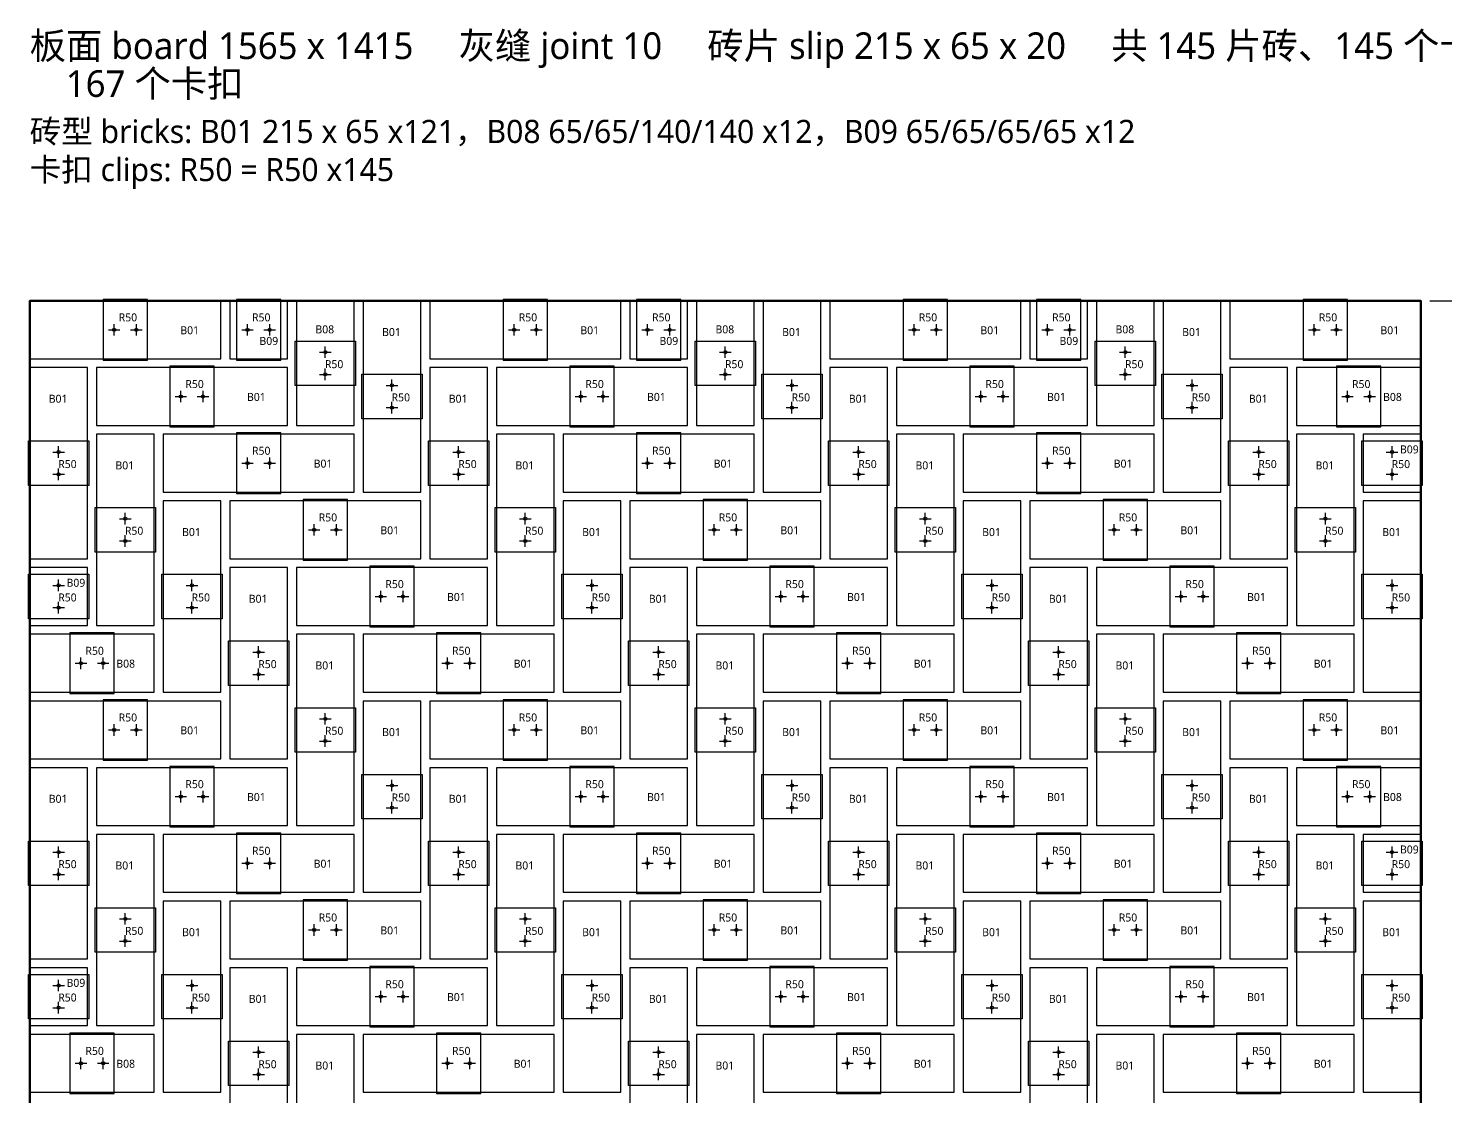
# Model space of a CAD drawing. Header units: millimetres. Extents: x -190 to 7814, y -8996 to 208.
# Drawn here: x 2571 to 4165, y -5664 to -4462 of the extents above; entities that cross this region are included whole.
import ezdxf
from ezdxf.enums import TextEntityAlignment as Align

# ---------------------------------------------------------------- set-up
doc = ezdxf.new("R2010")
doc.units = ezdxf.units.MM
for name, color, linetype in [('BOARD', 7, 'Continuous'), ('DIM', 8, 'Continuous'), ('P5_CLIP_R50', 3, 'Continuous'), ('P5_HOLE', 1, 'Continuous'), ('P5_SLIP', 7, 'Continuous'), ('P5_TXT_B', 7, 'Continuous'), ('TITLE', 7, 'Continuous')]:
    doc.layers.add(name, color=color, linetype=linetype)
doc.styles.add('CN', font='msyh.ttc')
doc.dimstyles.new('MM', dxfattribs={"dimtxt": 34, "dimasz": 20, "dimexe": 12, "dimexo": 10, "dimgap": 8, "dimtad": 1, "dimdec": 1, "dimdsep": 46, "dimtxsty": 'CN', "dimcen": 2.5, "dimazin": 3, "dimtfac": 1, "dimtmove": 0, "dimatfit": 3})

msp = doc.modelspace()

# ---------------------------------------------------------------- linework, layer by layer
at = {"layer": 'BOARD', "lineweight": 50}
msp.add_lwpolyline([(2572.5, -6183.5), (4137.5, -6183.5), (4137.5, -4768.5), (2572.5, -4768.5)], close=True, dxfattribs=at)
at = {"layer": 'P5_CLIP_R50'}
for points in [[(2655, -4835), (2705, -4835), (2705, -4767), (2655, -4767)], [(2805, -4835), (2855, -4835), (2855, -4767), (2805, -4767)], [(3105, -4835), (3155, -4835), (3155, -4767), (3105, -4767)], [(3255, -4835), (3305, -4835), (3305, -4767), (3255, -4767)], [(3555, -4835), (3605, -4835), (3605, -4767), (3555, -4767)], [(3705, -4835), (3755, -4835), (3755, -4767), (3705, -4767)], [(4005, -4835), (4055, -4835), (4055, -4767), (4005, -4767)], [(2871, -4863.62), (2871, -4813.62), (2939, -4813.62), (2939, -4863.62)], [(3321, -4863.62), (3321, -4813.62), (3389, -4813.62), (3389, -4863.62)], [(3771, -4863.62), (3771, -4813.62), (3839, -4813.62), (3839, -4863.62)], [(2730, -4910), (2780, -4910), (2780, -4842), (2730, -4842)], [(3180, -4910), (3230, -4910), (3230, -4842), (3180, -4842)], [(3630, -4910), (3680, -4910), (3680, -4842), (3630, -4842)], [(4042.38, -4910), (4092.38, -4910), (4092.38, -4842), (4042.38, -4842)], [(2946, -4901), (2946, -4851), (3014, -4851), (3014, -4901)], [(3396, -4901), (3396, -4851), (3464, -4851), (3464, -4901)], [(3846, -4901), (3846, -4851), (3914, -4851), (3914, -4901)], [(2571, -4976), (2571, -4926), (2639, -4926), (2639, -4976)], [(2805, -4985), (2855, -4985), (2855, -4917), (2805, -4917)], [(3021, -4976), (3021, -4926), (3089, -4926), (3089, -4976)], [(3255, -4985), (3305, -4985), (3305, -4917), (3255, -4917)], [(3471, -4976), (3471, -4926), (3539, -4926), (3539, -4976)], [(3705, -4985), (3755, -4985), (3755, -4917), (3705, -4917)], [(3921, -4976), (3921, -4926), (3989, -4926), (3989, -4976)], [(4071, -4976), (4071, -4926), (4139, -4926), (4139, -4976)], [(2646, -5051), (2646, -5001), (2714, -5001), (2714, -5051)], [(2880, -5060), (2930, -5060), (2930, -4992), (2880, -4992)], [(3096, -5051), (3096, -5001), (3164, -5001), (3164, -5051)], [(3330, -5060), (3380, -5060), (3380, -4992), (3330, -4992)], [(3546, -5051), (3546, -5001), (3614, -5001), (3614, -5051)], [(3780, -5060), (3830, -5060), (3830, -4992), (3780, -4992)], [(3996, -5051), (3996, -5001), (4064, -5001), (4064, -5051)], [(2955, -5135), (3005, -5135), (3005, -5067), (2955, -5067)], [(3405, -5135), (3455, -5135), (3455, -5067), (3405, -5067)], [(3855, -5135), (3905, -5135), (3905, -5067), (3855, -5067)], [(2571, -5126), (2571, -5076), (2639, -5076), (2639, -5126)], [(2721, -5126), (2721, -5076), (2789, -5076), (2789, -5126)], [(3171, -5126), (3171, -5076), (3239, -5076), (3239, -5126)], [(3621, -5126), (3621, -5076), (3689, -5076), (3689, -5126)], [(4071, -5126), (4071, -5076), (4139, -5076), (4139, -5126)], [(2617.62, -5210), (2667.62, -5210), (2667.62, -5142), (2617.62, -5142)], [(3030, -5210), (3080, -5210), (3080, -5142), (3030, -5142)], [(3480, -5210), (3530, -5210), (3530, -5142), (3480, -5142)], [(3930, -5210), (3980, -5210), (3980, -5142), (3930, -5142)], [(2796, -5201), (2796, -5151), (2864, -5151), (2864, -5201)], [(3246, -5201), (3246, -5151), (3314, -5151), (3314, -5201)], [(3696, -5201), (3696, -5151), (3764, -5151), (3764, -5201)], [(2655, -5285), (2705, -5285), (2705, -5217), (2655, -5217)], [(2871, -5276), (2871, -5226), (2939, -5226), (2939, -5276)], [(3105, -5285), (3155, -5285), (3155, -5217), (3105, -5217)], [(3321, -5276), (3321, -5226), (3389, -5226), (3389, -5276)], [(3555, -5285), (3605, -5285), (3605, -5217), (3555, -5217)], [(3771, -5276), (3771, -5226), (3839, -5226), (3839, -5276)], [(4005, -5285), (4055, -5285), (4055, -5217), (4005, -5217)], [(2730, -5360), (2780, -5360), (2780, -5292), (2730, -5292)], [(3180, -5360), (3230, -5360), (3230, -5292), (3180, -5292)], [(3630, -5360), (3680, -5360), (3680, -5292), (3630, -5292)], [(4042.38, -5360), (4092.38, -5360), (4092.38, -5292), (4042.38, -5292)], [(2946, -5351), (2946, -5301), (3014, -5301), (3014, -5351)], [(3396, -5351), (3396, -5301), (3464, -5301), (3464, -5351)], [(3846, -5351), (3846, -5301), (3914, -5301), (3914, -5351)], [(2805, -5435), (2855, -5435), (2855, -5367), (2805, -5367)], [(3255, -5435), (3305, -5435), (3305, -5367), (3255, -5367)], [(3705, -5435), (3755, -5435), (3755, -5367), (3705, -5367)], [(2571, -5426), (2571, -5376), (2639, -5376), (2639, -5426)], [(3021, -5426), (3021, -5376), (3089, -5376), (3089, -5426)], [(3471, -5426), (3471, -5376), (3539, -5376), (3539, -5426)], [(3921, -5426), (3921, -5376), (3989, -5376), (3989, -5426)], [(4071, -5426), (4071, -5376), (4139, -5376), (4139, -5426)], [(2646, -5501), (2646, -5451), (2714, -5451), (2714, -5501)], [(2880, -5510), (2930, -5510), (2930, -5442), (2880, -5442)], [(3096, -5501), (3096, -5451), (3164, -5451), (3164, -5501)], [(3330, -5510), (3380, -5510), (3380, -5442), (3330, -5442)], [(3546, -5501), (3546, -5451), (3614, -5451), (3614, -5501)], [(3780, -5510), (3830, -5510), (3830, -5442), (3780, -5442)], [(3996, -5501), (3996, -5451), (4064, -5451), (4064, -5501)], [(2571, -5576), (2571, -5526), (2639, -5526), (2639, -5576)], [(2721, -5576), (2721, -5526), (2789, -5526), (2789, -5576)], [(2955, -5585), (3005, -5585), (3005, -5517), (2955, -5517)], [(3171, -5576), (3171, -5526), (3239, -5526), (3239, -5576)], [(3405, -5585), (3455, -5585), (3455, -5517), (3405, -5517)], [(3621, -5576), (3621, -5526), (3689, -5526), (3689, -5576)], [(3855, -5585), (3905, -5585), (3905, -5517), (3855, -5517)], [(4071, -5576), (4071, -5526), (4139, -5526), (4139, -5576)], [(2617.62, -5660), (2667.62, -5660), (2667.62, -5592), (2617.62, -5592)], [(3030, -5660), (3080, -5660), (3080, -5592), (3030, -5592)], [(3480, -5660), (3530, -5660), (3530, -5592), (3480, -5592)], [(3930, -5660), (3980, -5660), (3980, -5592), (3930, -5592)], [(2796, -5651), (2796, -5601), (2864, -5601), (2864, -5651)], [(3246, -5651), (3246, -5601), (3314, -5601), (3314, -5651)], [(3696, -5651), (3696, -5601), (3764, -5601), (3764, -5651)]]:
    msp.add_lwpolyline(points, close=True, dxfattribs=at)
at = {"layer": 'P5_HOLE'}
for p, q in [((2667.5, -4807.5), (2667.5, -4794.5)), ((2692.5, -4807.5), (2692.5, -4794.5)), ((2817.5, -4807.5), (2817.5, -4794.5)), ((2842.5, -4807.5), (2842.5, -4794.5)), ((3117.5, -4807.5), (3117.5, -4794.5)), ((3142.5, -4807.5), (3142.5, -4794.5)), ((3267.5, -4807.5), (3267.5, -4794.5)), ((3292.5, -4807.5), (3292.5, -4794.5)), ((3567.5, -4807.5), (3567.5, -4794.5)), ((3592.5, -4807.5), (3592.5, -4794.5)), ((3717.5, -4807.5), (3717.5, -4794.5)), ((3742.5, -4807.5), (3742.5, -4794.5)), ((4017.5, -4807.5), (4017.5, -4794.5)), ((4042.5, -4807.5), (4042.5, -4794.5)), ((2661, -4801), (2674, -4801)), ((2686, -4801), (2699, -4801)), ((2811, -4801), (2824, -4801)), ((2836, -4801), (2849, -4801)), ((3111, -4801), (3124, -4801)), ((3136, -4801), (3149, -4801)), ((3261, -4801), (3274, -4801)), ((3286, -4801), (3299, -4801)), ((3561, -4801), (3574, -4801)), ((3586, -4801), (3599, -4801)), ((3711, -4801), (3724, -4801)), ((3736, -4801), (3749, -4801)), ((4011, -4801), (4024, -4801)), ((4036, -4801), (4049, -4801)), ((2898.5, -4826.12), (2911.5, -4826.12)), ((2905, -4832.62), (2905, -4819.62)), ((3348.5, -4826.12), (3361.5, -4826.12)), ((3355, -4832.62), (3355, -4819.62)), ((3798.5, -4826.12), (3811.5, -4826.12)), ((3805, -4832.62), (3805, -4819.62)), ((2905, -4857.62), (2905, -4844.62)), ((3355, -4857.62), (3355, -4844.62)), ((3805, -4857.62), (3805, -4844.62)), ((2898.5, -4851.12), (2911.5, -4851.12)), ((2980, -4870), (2980, -4857)), ((3348.5, -4851.12), (3361.5, -4851.12)), ((3430, -4870), (3430, -4857)), ((3798.5, -4851.12), (3811.5, -4851.12)), ((3880, -4870), (3880, -4857)), ((2736, -4876), (2749, -4876)), ((2742.5, -4882.5), (2742.5, -4869.5)), ((2761, -4876), (2774, -4876)), ((2767.5, -4882.5), (2767.5, -4869.5)), ((2973.5, -4863.5), (2986.5, -4863.5)), ((3186, -4876), (3199, -4876)), ((3192.5, -4882.5), (3192.5, -4869.5)), ((3211, -4876), (3224, -4876)), ((3217.5, -4882.5), (3217.5, -4869.5)), ((3423.5, -4863.5), (3436.5, -4863.5)), ((3636, -4876), (3649, -4876)), ((3642.5, -4882.5), (3642.5, -4869.5)), ((3661, -4876), (3674, -4876)), ((3667.5, -4882.5), (3667.5, -4869.5)), ((3873.5, -4863.5), (3886.5, -4863.5)), ((4048.38, -4876), (4061.38, -4876)), ((4054.88, -4882.5), (4054.88, -4869.5)), ((4073.38, -4876), (4086.38, -4876)), ((4079.88, -4882.5), (4079.88, -4869.5)), ((2973.5, -4888.5), (2986.5, -4888.5)), ((2980, -4895), (2980, -4882)), ((3423.5, -4888.5), (3436.5, -4888.5)), ((3430, -4895), (3430, -4882)), ((3873.5, -4888.5), (3886.5, -4888.5)), ((3880, -4895), (3880, -4882)), ((2598.5, -4938.5), (2611.5, -4938.5)), ((2605, -4945), (2605, -4932)), ((3048.5, -4938.5), (3061.5, -4938.5)), ((3055, -4945), (3055, -4932)), ((3498.5, -4938.5), (3511.5, -4938.5)), ((3505, -4945), (3505, -4932)), ((3948.5, -4938.5), (3961.5, -4938.5)), ((3955, -4945), (3955, -4932)), ((4098.5, -4938.5), (4111.5, -4938.5)), ((4105, -4945), (4105, -4932)), ((2605, -4970), (2605, -4957)), ((2811, -4951), (2824, -4951)), ((2817.5, -4957.5), (2817.5, -4944.5)), ((2836, -4951), (2849, -4951)), ((2842.5, -4957.5), (2842.5, -4944.5)), ((3055, -4970), (3055, -4957)), ((3261, -4951), (3274, -4951)), ((3267.5, -4957.5), (3267.5, -4944.5)), ((3286, -4951), (3299, -4951)), ((3292.5, -4957.5), (3292.5, -4944.5)), ((3505, -4970), (3505, -4957)), ((3711, -4951), (3724, -4951)), ((3717.5, -4957.5), (3717.5, -4944.5)), ((3736, -4951), (3749, -4951)), ((3742.5, -4957.5), (3742.5, -4944.5)), ((3955, -4970), (3955, -4957)), ((4105, -4970), (4105, -4957)), ((2598.5, -4963.5), (2611.5, -4963.5)), ((3048.5, -4963.5), (3061.5, -4963.5)), ((3498.5, -4963.5), (3511.5, -4963.5)), ((3948.5, -4963.5), (3961.5, -4963.5)), ((4098.5, -4963.5), (4111.5, -4963.5)), ((2673.5, -5013.5), (2686.5, -5013.5)), ((2680, -5020), (2680, -5007)), ((2892.5, -5032.5), (2892.5, -5019.5)), ((2917.5, -5032.5), (2917.5, -5019.5)), ((3123.5, -5013.5), (3136.5, -5013.5)), ((3130, -5020), (3130, -5007)), ((3342.5, -5032.5), (3342.5, -5019.5)), ((3367.5, -5032.5), (3367.5, -5019.5)), ((3573.5, -5013.5), (3586.5, -5013.5)), ((3580, -5020), (3580, -5007)), ((3792.5, -5032.5), (3792.5, -5019.5)), ((3817.5, -5032.5), (3817.5, -5019.5)), ((4023.5, -5013.5), (4036.5, -5013.5)), ((4030, -5020), (4030, -5007)), ((2680, -5045), (2680, -5032)), ((2886, -5026), (2899, -5026)), ((2911, -5026), (2924, -5026)), ((3130, -5045), (3130, -5032)), ((3336, -5026), (3349, -5026)), ((3361, -5026), (3374, -5026)), ((3580, -5045), (3580, -5032)), ((3786, -5026), (3799, -5026)), ((3811, -5026), (3824, -5026)), ((4030, -5045), (4030, -5032)), ((2673.5, -5038.5), (2686.5, -5038.5)), ((3123.5, -5038.5), (3136.5, -5038.5)), ((3573.5, -5038.5), (3586.5, -5038.5)), ((4023.5, -5038.5), (4036.5, -5038.5)), ((2605, -5095), (2605, -5082)), ((2755, -5095), (2755, -5082)), ((3205, -5095), (3205, -5082)), ((3655, -5095), (3655, -5082)), ((4105, -5095), (4105, -5082)), ((2598.5, -5088.5), (2611.5, -5088.5)), ((2748.5, -5088.5), (2761.5, -5088.5)), ((2961, -5101), (2974, -5101)), ((2967.5, -5107.5), (2967.5, -5094.5)), ((2986, -5101), (2999, -5101)), ((2992.5, -5107.5), (2992.5, -5094.5)), ((3198.5, -5088.5), (3211.5, -5088.5)), ((3411, -5101), (3424, -5101)), ((3417.5, -5107.5), (3417.5, -5094.5)), ((3436, -5101), (3449, -5101)), ((3442.5, -5107.5), (3442.5, -5094.5)), ((3648.5, -5088.5), (3661.5, -5088.5)), ((3861, -5101), (3874, -5101)), ((3867.5, -5107.5), (3867.5, -5094.5)), ((3886, -5101), (3899, -5101)), ((3892.5, -5107.5), (3892.5, -5094.5)), ((4098.5, -5088.5), (4111.5, -5088.5)), ((2598.5, -5113.5), (2611.5, -5113.5)), ((2605, -5120), (2605, -5107)), ((2748.5, -5113.5), (2761.5, -5113.5)), ((2755, -5120), (2755, -5107)), ((3198.5, -5113.5), (3211.5, -5113.5)), ((3205, -5120), (3205, -5107)), ((3648.5, -5113.5), (3661.5, -5113.5)), ((3655, -5120), (3655, -5107)), ((4098.5, -5113.5), (4111.5, -5113.5)), ((4105, -5120), (4105, -5107)), ((2823.5, -5163.5), (2836.5, -5163.5)), ((2830, -5170), (2830, -5157)), ((3273.5, -5163.5), (3286.5, -5163.5)), ((3280, -5170), (3280, -5157)), ((3723.5, -5163.5), (3736.5, -5163.5)), ((3730, -5170), (3730, -5157)), ((2623.62, -5176), (2636.62, -5176)), ((2630.12, -5182.5), (2630.12, -5169.5)), ((2648.62, -5176), (2661.62, -5176)), ((2655.12, -5182.5), (2655.12, -5169.5)), ((3036, -5176), (3049, -5176)), ((3042.5, -5182.5), (3042.5, -5169.5)), ((3061, -5176), (3074, -5176)), ((3067.5, -5182.5), (3067.5, -5169.5)), ((3486, -5176), (3499, -5176)), ((3492.5, -5182.5), (3492.5, -5169.5)), ((3511, -5176), (3524, -5176)), ((3517.5, -5182.5), (3517.5, -5169.5)), ((3936, -5176), (3949, -5176)), ((3942.5, -5182.5), (3942.5, -5169.5)), ((3961, -5176), (3974, -5176)), ((3967.5, -5182.5), (3967.5, -5169.5)), ((2823.5, -5188.5), (2836.5, -5188.5)), ((2830, -5195), (2830, -5182)), ((3273.5, -5188.5), (3286.5, -5188.5)), ((3280, -5195), (3280, -5182)), ((3723.5, -5188.5), (3736.5, -5188.5)), ((3730, -5195), (3730, -5182)), ((2667.5, -5257.5), (2667.5, -5244.5)), ((2692.5, -5257.5), (2692.5, -5244.5)), ((2898.5, -5238.5), (2911.5, -5238.5)), ((2905, -5245), (2905, -5232)), ((3117.5, -5257.5), (3117.5, -5244.5)), ((3142.5, -5257.5), (3142.5, -5244.5)), ((3348.5, -5238.5), (3361.5, -5238.5)), ((3355, -5245), (3355, -5232)), ((3567.5, -5257.5), (3567.5, -5244.5)), ((3592.5, -5257.5), (3592.5, -5244.5)), ((3798.5, -5238.5), (3811.5, -5238.5)), ((3805, -5245), (3805, -5232)), ((4017.5, -5257.5), (4017.5, -5244.5)), ((4042.5, -5257.5), (4042.5, -5244.5)), ((2661, -5251), (2674, -5251)), ((2686, -5251), (2699, -5251)), ((2905, -5270), (2905, -5257)), ((3111, -5251), (3124, -5251)), ((3136, -5251), (3149, -5251)), ((3355, -5270), (3355, -5257)), ((3561, -5251), (3574, -5251)), ((3586, -5251), (3599, -5251)), ((3805, -5270), (3805, -5257)), ((4011, -5251), (4024, -5251)), ((4036, -5251), (4049, -5251)), ((2898.5, -5263.5), (2911.5, -5263.5)), ((3348.5, -5263.5), (3361.5, -5263.5)), ((3798.5, -5263.5), (3811.5, -5263.5)), ((2980, -5320), (2980, -5307)), ((3430, -5320), (3430, -5307)), ((3880, -5320), (3880, -5307)), ((2742.5, -5332.5), (2742.5, -5319.5)), ((2767.5, -5332.5), (2767.5, -5319.5)), ((2973.5, -5313.5), (2986.5, -5313.5)), ((3192.5, -5332.5), (3192.5, -5319.5)), ((3217.5, -5332.5), (3217.5, -5319.5)), ((3423.5, -5313.5), (3436.5, -5313.5)), ((3642.5, -5332.5), (3642.5, -5319.5)), ((3667.5, -5332.5), (3667.5, -5319.5)), ((3873.5, -5313.5), (3886.5, -5313.5)), ((4054.88, -5332.5), (4054.88, -5319.5)), ((4079.88, -5332.5), (4079.88, -5319.5)), ((2736, -5326), (2749, -5326)), ((2761, -5326), (2774, -5326)), ((2973.5, -5338.5), (2986.5, -5338.5)), ((2980, -5345), (2980, -5332)), ((3186, -5326), (3199, -5326)), ((3211, -5326), (3224, -5326)), ((3423.5, -5338.5), (3436.5, -5338.5)), ((3430, -5345), (3430, -5332)), ((3636, -5326), (3649, -5326)), ((3661, -5326), (3674, -5326)), ((3873.5, -5338.5), (3886.5, -5338.5)), ((3880, -5345), (3880, -5332)), ((4048.38, -5326), (4061.38, -5326)), ((4073.38, -5326), (4086.38, -5326)), ((2598.5, -5388.5), (2611.5, -5388.5)), ((2605, -5395), (2605, -5382)), ((3048.5, -5388.5), (3061.5, -5388.5)), ((3055, -5395), (3055, -5382)), ((3498.5, -5388.5), (3511.5, -5388.5)), ((3505, -5395), (3505, -5382)), ((3948.5, -5388.5), (3961.5, -5388.5)), ((3955, -5395), (3955, -5382)), ((4098.5, -5388.5), (4111.5, -5388.5)), ((4105, -5395), (4105, -5382)), ((2811, -5401), (2824, -5401)), ((2817.5, -5407.5), (2817.5, -5394.5)), ((2836, -5401), (2849, -5401)), ((2842.5, -5407.5), (2842.5, -5394.5)), ((3261, -5401), (3274, -5401)), ((3267.5, -5407.5), (3267.5, -5394.5)), ((3286, -5401), (3299, -5401)), ((3292.5, -5407.5), (3292.5, -5394.5)), ((3711, -5401), (3724, -5401)), ((3717.5, -5407.5), (3717.5, -5394.5)), ((3736, -5401), (3749, -5401)), ((3742.5, -5407.5), (3742.5, -5394.5)), ((2598.5, -5413.5), (2611.5, -5413.5)), ((2605, -5420), (2605, -5407)), ((3048.5, -5413.5), (3061.5, -5413.5)), ((3055, -5420), (3055, -5407)), ((3498.5, -5413.5), (3511.5, -5413.5)), ((3505, -5420), (3505, -5407)), ((3948.5, -5413.5), (3961.5, -5413.5)), ((3955, -5420), (3955, -5407)), ((4098.5, -5413.5), (4111.5, -5413.5)), ((4105, -5420), (4105, -5407)), ((2673.5, -5463.5), (2686.5, -5463.5)), ((2680, -5470), (2680, -5457)), ((3123.5, -5463.5), (3136.5, -5463.5)), ((3130, -5470), (3130, -5457)), ((3573.5, -5463.5), (3586.5, -5463.5)), ((3580, -5470), (3580, -5457)), ((4023.5, -5463.5), (4036.5, -5463.5)), ((4030, -5470), (4030, -5457)), ((2680, -5495), (2680, -5482)), ((2886, -5476), (2899, -5476)), ((2892.5, -5482.5), (2892.5, -5469.5)), ((2911, -5476), (2924, -5476)), ((2917.5, -5482.5), (2917.5, -5469.5)), ((3130, -5495), (3130, -5482)), ((3336, -5476), (3349, -5476)), ((3342.5, -5482.5), (3342.5, -5469.5)), ((3361, -5476), (3374, -5476)), ((3367.5, -5482.5), (3367.5, -5469.5)), ((3580, -5495), (3580, -5482)), ((3786, -5476), (3799, -5476)), ((3792.5, -5482.5), (3792.5, -5469.5)), ((3811, -5476), (3824, -5476)), ((3817.5, -5482.5), (3817.5, -5469.5)), ((4030, -5495), (4030, -5482)), ((2673.5, -5488.5), (2686.5, -5488.5)), ((3123.5, -5488.5), (3136.5, -5488.5)), ((3573.5, -5488.5), (3586.5, -5488.5)), ((4023.5, -5488.5), (4036.5, -5488.5)), ((2605, -5545), (2605, -5532)), ((2755, -5545), (2755, -5532)), ((3205, -5545), (3205, -5532)), ((3655, -5545), (3655, -5532)), ((4105, -5545), (4105, -5532)), ((2598.5, -5538.5), (2611.5, -5538.5)), ((2748.5, -5538.5), (2761.5, -5538.5)), ((2967.5, -5557.5), (2967.5, -5544.5)), ((2992.5, -5557.5), (2992.5, -5544.5)), ((3198.5, -5538.5), (3211.5, -5538.5)), ((3417.5, -5557.5), (3417.5, -5544.5)), ((3442.5, -5557.5), (3442.5, -5544.5)), ((3648.5, -5538.5), (3661.5, -5538.5)), ((3867.5, -5557.5), (3867.5, -5544.5)), ((3892.5, -5557.5), (3892.5, -5544.5)), ((4098.5, -5538.5), (4111.5, -5538.5)), ((2598.5, -5563.5), (2611.5, -5563.5)), ((2605, -5570), (2605, -5557)), ((2748.5, -5563.5), (2761.5, -5563.5)), ((2755, -5570), (2755, -5557)), ((2961, -5551), (2974, -5551)), ((2986, -5551), (2999, -5551)), ((3198.5, -5563.5), (3211.5, -5563.5)), ((3205, -5570), (3205, -5557)), ((3411, -5551), (3424, -5551)), ((3436, -5551), (3449, -5551)), ((3648.5, -5563.5), (3661.5, -5563.5)), ((3655, -5570), (3655, -5557)), ((3861, -5551), (3874, -5551)), ((3886, -5551), (3899, -5551)), ((4098.5, -5563.5), (4111.5, -5563.5)), ((4105, -5570), (4105, -5557)), ((2830, -5620), (2830, -5607)), ((3280, -5620), (3280, -5607)), ((3730, -5620), (3730, -5607)), ((2623.62, -5626), (2636.62, -5626)), ((2630.12, -5632.5), (2630.12, -5619.5)), ((2648.62, -5626), (2661.62, -5626)), ((2655.12, -5632.5), (2655.12, -5619.5)), ((2823.5, -5613.5), (2836.5, -5613.5)), ((3036, -5626), (3049, -5626)), ((3042.5, -5632.5), (3042.5, -5619.5)), ((3061, -5626), (3074, -5626)), ((3067.5, -5632.5), (3067.5, -5619.5)), ((3273.5, -5613.5), (3286.5, -5613.5)), ((3486, -5626), (3499, -5626)), ((3492.5, -5632.5), (3492.5, -5619.5)), ((3511, -5626), (3524, -5626)), ((3517.5, -5632.5), (3517.5, -5619.5)), ((3723.5, -5613.5), (3736.5, -5613.5)), ((3936, -5626), (3949, -5626)), ((3942.5, -5632.5), (3942.5, -5619.5)), ((3961, -5626), (3974, -5626)), ((3967.5, -5632.5), (3967.5, -5619.5)), ((2823.5, -5638.5), (2836.5, -5638.5)), ((2830, -5645), (2830, -5632)), ((3273.5, -5638.5), (3286.5, -5638.5)), ((3280, -5645), (3280, -5632)), ((3723.5, -5638.5), (3736.5, -5638.5)), ((3730, -5645), (3730, -5632))]:
    msp.add_line(p, q, dxfattribs=at)
for centre in [(2667.5, -4801), (2692.5, -4801), (2817.5, -4801), (2842.5, -4801), (3117.5, -4801), (3142.5, -4801), (3267.5, -4801), (3292.5, -4801), (3567.5, -4801), (3592.5, -4801), (3717.5, -4801), (3742.5, -4801), (4017.5, -4801), (4042.5, -4801), (2905, -4826.12), (3355, -4826.12), (3805, -4826.12), (2905, -4851.12), (2980, -4863.5), (3355, -4851.12), (3430, -4863.5), (3805, -4851.12), (3880, -4863.5), (2742.5, -4876), (2767.5, -4876), (3192.5, -4876), (3217.5, -4876), (3642.5, -4876), (3667.5, -4876), (4054.88, -4876), (4079.88, -4876), (2980, -4888.5), (3430, -4888.5), (3880, -4888.5), (2605, -4938.5), (3055, -4938.5), (3505, -4938.5), (3955, -4938.5), (4105, -4938.5), (2817.5, -4951), (2842.5, -4951), (3267.5, -4951), (3292.5, -4951), (3717.5, -4951), (3742.5, -4951), (2605, -4963.5), (3055, -4963.5), (3505, -4963.5), (3955, -4963.5), (4105, -4963.5), (2680, -5013.5), (3130, -5013.5), (3580, -5013.5), (4030, -5013.5), (2680, -5038.5), (2892.5, -5026), (2917.5, -5026), (3130, -5038.5), (3342.5, -5026), (3367.5, -5026), (3580, -5038.5), (3792.5, -5026), (3817.5, -5026), (4030, -5038.5), (2605, -5088.5), (2755, -5088.5), (2967.5, -5101), (2992.5, -5101), (3205, -5088.5), (3417.5, -5101), (3442.5, -5101), (3655, -5088.5), (3867.5, -5101), (3892.5, -5101), (4105, -5088.5), (2605, -5113.5), (2755, -5113.5), (3205, -5113.5), (3655, -5113.5), (4105, -5113.5), (2830, -5163.5), (3280, -5163.5), (3730, -5163.5), (2630.12, -5176), (2655.12, -5176), (3042.5, -5176), (3067.5, -5176), (3492.5, -5176), (3517.5, -5176), (3942.5, -5176), (3967.5, -5176), (2830, -5188.5), (3280, -5188.5), (3730, -5188.5), (2905, -5238.5), (3355, -5238.5), (3805, -5238.5), (2667.5, -5251), (2692.5, -5251), (3117.5, -5251), (3142.5, -5251), (3567.5, -5251), (3592.5, -5251), (4017.5, -5251), (4042.5, -5251), (2905, -5263.5), (3355, -5263.5), (3805, -5263.5), (2742.5, -5326), (2767.5, -5326), (2980, -5313.5), (3192.5, -5326), (3217.5, -5326), (3430, -5313.5), (3642.5, -5326), (3667.5, -5326), (3880, -5313.5), (4054.88, -5326), (4079.88, -5326), (2980, -5338.5), (3430, -5338.5), (3880, -5338.5), (2605, -5388.5), (3055, -5388.5), (3505, -5388.5), (3955, -5388.5), (4105, -5388.5), (2817.5, -5401), (2842.5, -5401), (3267.5, -5401), (3292.5, -5401), (3717.5, -5401), (3742.5, -5401), (2605, -5413.5), (3055, -5413.5), (3505, -5413.5), (3955, -5413.5), (4105, -5413.5), (2680, -5463.5), (3130, -5463.5), (3580, -5463.5), (4030, -5463.5), (2892.5, -5476), (2917.5, -5476), (3342.5, -5476), (3367.5, -5476), (3792.5, -5476), (3817.5, -5476), (2680, -5488.5), (3130, -5488.5), (3580, -5488.5), (4030, -5488.5), (2605, -5538.5), (2755, -5538.5), (3205, -5538.5), (3655, -5538.5), (4105, -5538.5), (2605, -5563.5), (2755, -5563.5), (2967.5, -5551), (2992.5, -5551), (3205, -5563.5), (3417.5, -5551), (3442.5, -5551), (3655, -5563.5), (3867.5, -5551), (3892.5, -5551), (4105, -5563.5), (2830, -5613.5), (3280, -5613.5), (3730, -5613.5), (2630.12, -5626), (2655.12, -5626), (3042.5, -5626), (3067.5, -5626), (3492.5, -5626), (3517.5, -5626), (3942.5, -5626), (3967.5, -5626), (2830, -5638.5), (3280, -5638.5), (3730, -5638.5)]:
    msp.add_circle(centre, 1.75, dxfattribs=at)
at = {"layer": 'P5_SLIP'}
for points in [[(2572.5, -4833.5), (2787.5, -4833.5), (2787.5, -4768.5), (2572.5, -4768.5)], [(2797.5, -4768.5), (2797.5, -4833.5), (2862.5, -4833.5), (2862.5, -4768.5)], [(2872.5, -4768.5), (2872.5, -4908.5), (2937.5, -4908.5), (2937.5, -4768.5)], [(2947.5, -4983.5), (3012.5, -4983.5), (3012.5, -4768.5), (2947.5, -4768.5)], [(3022.5, -4833.5), (3237.5, -4833.5), (3237.5, -4768.5), (3022.5, -4768.5)], [(3247.5, -4768.5), (3247.5, -4833.5), (3312.5, -4833.5), (3312.5, -4768.5)], [(3322.5, -4768.5), (3322.5, -4908.5), (3387.5, -4908.5), (3387.5, -4768.5)], [(3397.5, -4983.5), (3462.5, -4983.5), (3462.5, -4768.5), (3397.5, -4768.5)], [(3472.5, -4833.5), (3687.5, -4833.5), (3687.5, -4768.5), (3472.5, -4768.5)], [(3697.5, -4768.5), (3697.5, -4833.5), (3762.5, -4833.5), (3762.5, -4768.5)], [(3772.5, -4768.5), (3772.5, -4908.5), (3837.5, -4908.5), (3837.5, -4768.5)], [(3847.5, -4983.5), (3912.5, -4983.5), (3912.5, -4768.5), (3847.5, -4768.5)], [(3922.5, -4833.5), (4137.5, -4833.5), (4137.5, -4768.5), (3922.5, -4768.5)], [(2572.5, -5058.5), (2637.5, -5058.5), (2637.5, -4843.5), (2572.5, -4843.5)], [(2647.5, -4908.5), (2862.5, -4908.5), (2862.5, -4843.5), (2647.5, -4843.5)], [(3022.5, -5058.5), (3087.5, -5058.5), (3087.5, -4843.5), (3022.5, -4843.5)], [(3097.5, -4908.5), (3312.5, -4908.5), (3312.5, -4843.5), (3097.5, -4843.5)], [(3472.5, -5058.5), (3537.5, -5058.5), (3537.5, -4843.5), (3472.5, -4843.5)], [(3547.5, -4908.5), (3762.5, -4908.5), (3762.5, -4843.5), (3547.5, -4843.5)], [(3922.5, -5058.5), (3987.5, -5058.5), (3987.5, -4843.5), (3922.5, -4843.5)], [(3997.5, -4908.5), (4137.5, -4908.5), (4137.5, -4843.5), (3997.5, -4843.5)], [(2647.5, -5133.5), (2712.5, -5133.5), (2712.5, -4918.5), (2647.5, -4918.5)], [(2722.5, -4983.5), (2937.5, -4983.5), (2937.5, -4918.5), (2722.5, -4918.5)], [(3097.5, -5133.5), (3162.5, -5133.5), (3162.5, -4918.5), (3097.5, -4918.5)], [(3172.5, -4983.5), (3387.5, -4983.5), (3387.5, -4918.5), (3172.5, -4918.5)], [(3547.5, -5133.5), (3612.5, -5133.5), (3612.5, -4918.5), (3547.5, -4918.5)], [(3622.5, -4983.5), (3837.5, -4983.5), (3837.5, -4918.5), (3622.5, -4918.5)], [(3997.5, -5133.5), (4062.5, -5133.5), (4062.5, -4918.5), (3997.5, -4918.5)], [(4072.5, -4983.5), (4137.5, -4983.5), (4137.5, -4918.5), (4072.5, -4918.5)], [(2722.5, -5208.5), (2787.5, -5208.5), (2787.5, -4993.5), (2722.5, -4993.5)], [(2797.5, -5058.5), (3012.5, -5058.5), (3012.5, -4993.5), (2797.5, -4993.5)], [(3172.5, -5208.5), (3237.5, -5208.5), (3237.5, -4993.5), (3172.5, -4993.5)], [(3247.5, -5058.5), (3462.5, -5058.5), (3462.5, -4993.5), (3247.5, -4993.5)], [(3622.5, -5208.5), (3687.5, -5208.5), (3687.5, -4993.5), (3622.5, -4993.5)], [(3697.5, -5058.5), (3912.5, -5058.5), (3912.5, -4993.5), (3697.5, -4993.5)], [(4072.5, -5208.5), (4137.5, -5208.5), (4137.5, -4993.5), (4072.5, -4993.5)], [(2572.5, -5133.5), (2637.5, -5133.5), (2637.5, -5068.5), (2572.5, -5068.5)], [(2797.5, -5283.5), (2862.5, -5283.5), (2862.5, -5068.5), (2797.5, -5068.5)], [(2872.5, -5133.5), (3087.5, -5133.5), (3087.5, -5068.5), (2872.5, -5068.5)], [(3247.5, -5283.5), (3312.5, -5283.5), (3312.5, -5068.5), (3247.5, -5068.5)], [(3322.5, -5133.5), (3537.5, -5133.5), (3537.5, -5068.5), (3322.5, -5068.5)], [(3697.5, -5283.5), (3762.5, -5283.5), (3762.5, -5068.5), (3697.5, -5068.5)], [(3772.5, -5133.5), (3987.5, -5133.5), (3987.5, -5068.5), (3772.5, -5068.5)], [(2572.5, -5208.5), (2712.5, -5208.5), (2712.5, -5143.5), (2572.5, -5143.5)], [(2872.5, -5358.5), (2937.5, -5358.5), (2937.5, -5143.5), (2872.5, -5143.5)], [(2947.5, -5208.5), (3162.5, -5208.5), (3162.5, -5143.5), (2947.5, -5143.5)], [(3322.5, -5358.5), (3387.5, -5358.5), (3387.5, -5143.5), (3322.5, -5143.5)], [(3397.5, -5208.5), (3612.5, -5208.5), (3612.5, -5143.5), (3397.5, -5143.5)], [(3772.5, -5358.5), (3837.5, -5358.5), (3837.5, -5143.5), (3772.5, -5143.5)], [(3847.5, -5208.5), (4062.5, -5208.5), (4062.5, -5143.5), (3847.5, -5143.5)], [(2572.5, -5283.5), (2787.5, -5283.5), (2787.5, -5218.5), (2572.5, -5218.5)], [(2947.5, -5433.5), (3012.5, -5433.5), (3012.5, -5218.5), (2947.5, -5218.5)], [(3022.5, -5283.5), (3237.5, -5283.5), (3237.5, -5218.5), (3022.5, -5218.5)], [(3397.5, -5433.5), (3462.5, -5433.5), (3462.5, -5218.5), (3397.5, -5218.5)], [(3472.5, -5283.5), (3687.5, -5283.5), (3687.5, -5218.5), (3472.5, -5218.5)], [(3847.5, -5433.5), (3912.5, -5433.5), (3912.5, -5218.5), (3847.5, -5218.5)], [(3922.5, -5283.5), (4137.5, -5283.5), (4137.5, -5218.5), (3922.5, -5218.5)], [(2572.5, -5508.5), (2637.5, -5508.5), (2637.5, -5293.5), (2572.5, -5293.5)], [(2647.5, -5358.5), (2862.5, -5358.5), (2862.5, -5293.5), (2647.5, -5293.5)], [(3022.5, -5508.5), (3087.5, -5508.5), (3087.5, -5293.5), (3022.5, -5293.5)], [(3097.5, -5358.5), (3312.5, -5358.5), (3312.5, -5293.5), (3097.5, -5293.5)], [(3472.5, -5508.5), (3537.5, -5508.5), (3537.5, -5293.5), (3472.5, -5293.5)], [(3547.5, -5358.5), (3762.5, -5358.5), (3762.5, -5293.5), (3547.5, -5293.5)], [(3922.5, -5508.5), (3987.5, -5508.5), (3987.5, -5293.5), (3922.5, -5293.5)], [(3997.5, -5358.5), (4137.5, -5358.5), (4137.5, -5293.5), (3997.5, -5293.5)], [(2647.5, -5583.5), (2712.5, -5583.5), (2712.5, -5368.5), (2647.5, -5368.5)], [(2722.5, -5433.5), (2937.5, -5433.5), (2937.5, -5368.5), (2722.5, -5368.5)], [(3097.5, -5583.5), (3162.5, -5583.5), (3162.5, -5368.5), (3097.5, -5368.5)], [(3172.5, -5433.5), (3387.5, -5433.5), (3387.5, -5368.5), (3172.5, -5368.5)], [(3547.5, -5583.5), (3612.5, -5583.5), (3612.5, -5368.5), (3547.5, -5368.5)], [(3622.5, -5433.5), (3837.5, -5433.5), (3837.5, -5368.5), (3622.5, -5368.5)], [(3997.5, -5583.5), (4062.5, -5583.5), (4062.5, -5368.5), (3997.5, -5368.5)], [(4072.5, -5433.5), (4137.5, -5433.5), (4137.5, -5368.5), (4072.5, -5368.5)], [(2722.5, -5658.5), (2787.5, -5658.5), (2787.5, -5443.5), (2722.5, -5443.5)], [(2797.5, -5508.5), (3012.5, -5508.5), (3012.5, -5443.5), (2797.5, -5443.5)], [(3172.5, -5658.5), (3237.5, -5658.5), (3237.5, -5443.5), (3172.5, -5443.5)], [(3247.5, -5508.5), (3462.5, -5508.5), (3462.5, -5443.5), (3247.5, -5443.5)], [(3622.5, -5658.5), (3687.5, -5658.5), (3687.5, -5443.5), (3622.5, -5443.5)], [(3697.5, -5508.5), (3912.5, -5508.5), (3912.5, -5443.5), (3697.5, -5443.5)], [(4072.5, -5658.5), (4137.5, -5658.5), (4137.5, -5443.5), (4072.5, -5443.5)], [(2572.5, -5583.5), (2637.5, -5583.5), (2637.5, -5518.5), (2572.5, -5518.5)], [(2797.5, -5733.5), (2862.5, -5733.5), (2862.5, -5518.5), (2797.5, -5518.5)], [(2872.5, -5583.5), (3087.5, -5583.5), (3087.5, -5518.5), (2872.5, -5518.5)], [(3247.5, -5733.5), (3312.5, -5733.5), (3312.5, -5518.5), (3247.5, -5518.5)], [(3322.5, -5583.5), (3537.5, -5583.5), (3537.5, -5518.5), (3322.5, -5518.5)], [(3697.5, -5733.5), (3762.5, -5733.5), (3762.5, -5518.5), (3697.5, -5518.5)], [(3772.5, -5583.5), (3987.5, -5583.5), (3987.5, -5518.5), (3772.5, -5518.5)], [(2572.5, -5658.5), (2712.5, -5658.5), (2712.5, -5593.5), (2572.5, -5593.5)], [(2872.5, -5808.5), (2937.5, -5808.5), (2937.5, -5593.5), (2872.5, -5593.5)], [(2947.5, -5658.5), (3162.5, -5658.5), (3162.5, -5593.5), (2947.5, -5593.5)], [(3322.5, -5808.5), (3387.5, -5808.5), (3387.5, -5593.5), (3322.5, -5593.5)], [(3397.5, -5658.5), (3612.5, -5658.5), (3612.5, -5593.5), (3397.5, -5593.5)], [(3772.5, -5808.5), (3837.5, -5808.5), (3837.5, -5593.5), (3772.5, -5593.5)], [(3847.5, -5658.5), (4062.5, -5658.5), (4062.5, -5593.5), (3847.5, -5593.5)]]:
    msp.add_lwpolyline(points, close=True, dxfattribs=at)

# ---------------------------------------------------------------- texts
at = {"layer": 'P5_CLIP_R50', "style": 'CN'}
for p in [(2683, -4787), (2833, -4787), (3133, -4787), (3283, -4787), (3583, -4787), (3733, -4787), (4033, -4787), (2915, -4839.62), (3365, -4839.62), (3815, -4839.62), (2758, -4862), (3208, -4862), (3658, -4862), (4070.38, -4862), (2990, -4877), (3440, -4877), (3890, -4877), (2833, -4937), (3283, -4937), (3733, -4937), (2615, -4952), (3065, -4952), (3515, -4952), (3965, -4952), (4115, -4952), (2908, -5012), (3358, -5012), (3808, -5012), (2690, -5027), (3140, -5027), (3590, -5027), (4040, -5027), (2983, -5087), (3433, -5087), (3883, -5087), (2615, -5102), (2765, -5102), (3215, -5102), (3665, -5102), (4115, -5102), (2645.62, -5162), (3058, -5162), (3508, -5162), (3958, -5162), (2840, -5177), (3290, -5177), (3740, -5177), (2683, -5237), (3133, -5237), (3583, -5237), (4033, -5237), (2915, -5252), (3365, -5252), (3815, -5252), (2758, -5312), (3208, -5312), (3658, -5312), (4070.38, -5312), (2990, -5327), (3440, -5327), (3890, -5327), (2833, -5387), (3283, -5387), (3733, -5387), (2615, -5402), (3065, -5402), (3515, -5402), (3965, -5402), (4115, -5402), (2908, -5462), (3358, -5462), (3808, -5462), (2690, -5477), (3140, -5477), (3590, -5477), (4040, -5477), (2615, -5552), (2765, -5552), (2983, -5537), (3215, -5552), (3433, -5537), (3665, -5552), (3883, -5537), (4115, -5552), (2645.62, -5612), (3058, -5612), (3508, -5612), (3958, -5612), (2840, -5627), (3290, -5627), (3740, -5627)]:
    msp.add_text('R50', height=9, dxfattribs=at).set_placement(p, align=Align.MIDDLE_CENTER)
at = {"layer": 'P5_TXT_B', "style": 'CN'}
for s, p in [('B01', (2752.5, -4801.5)), ('B08', (2904.5, -4800.5)), ('B01', (2979.5, -4803.5)), ('B01', (3202.5, -4801.5)), ('B08', (3354.5, -4800.5)), ('B01', (3429.5, -4803.5)), ('B01', (3652.5, -4801.5)), ('B08', (3804.5, -4800.5)), ('B01', (3879.5, -4803.5)), ('B01', (4102.5, -4801.5)), ('B09', (2841.5, -4813.5)), ('B09', (3291.5, -4813.5)), ('B09', (3741.5, -4813.5)), ('B01', (2604.5, -4878.5)), ('B01', (2827.5, -4876.5)), ('B01', (3054.5, -4878.5)), ('B01', (3277.5, -4876.5)), ('B01', (3504.5, -4878.5)), ('B01', (3727.5, -4876.5)), ('B01', (3954.5, -4878.5)), ('B08', (4105.5, -4876.5)), ('B09', (4124.5, -4935.5)), ('B01', (2679.5, -4953.5)), ('B01', (2902.5, -4951.5)), ('B01', (3129.5, -4953.5)), ('B01', (3352.5, -4951.5)), ('B01', (3579.5, -4953.5)), ('B01', (3802.5, -4951.5)), ('B01', (4029.5, -4953.5)), ('B01', (2977.5, -5026.5)), ('B01', (3427.5, -5026.5)), ('B01', (3877.5, -5026.5)), ('B01', (2754.5, -5028.5)), ('B01', (3204.5, -5028.5)), ('B01', (3654.5, -5028.5)), ('B01', (4104.5, -5028.5)), ('B09', (2624.5, -5085.5)), ('B01', (2829.5, -5103.5)), ('B01', (3052.5, -5101.5)), ('B01', (3279.5, -5103.5)), ('B01', (3502.5, -5101.5)), ('B01', (3729.5, -5103.5)), ('B01', (3952.5, -5101.5)), ('B08', (2680.5, -5176.5)), ('B01', (2904.5, -5178.5)), ('B01', (3127.5, -5176.5)), ('B01', (3354.5, -5178.5)), ('B01', (3577.5, -5176.5)), ('B01', (3804.5, -5178.5)), ('B01', (4027.5, -5176.5)), ('B01', (2752.5, -5251.5)), ('B01', (2979.5, -5253.5)), ('B01', (3202.5, -5251.5)), ('B01', (3429.5, -5253.5)), ('B01', (3652.5, -5251.5)), ('B01', (3879.5, -5253.5)), ('B01', (4102.5, -5251.5)), ('B01', (2604.5, -5328.5)), ('B01', (2827.5, -5326.5)), ('B01', (3054.5, -5328.5)), ('B01', (3277.5, -5326.5)), ('B01', (3504.5, -5328.5)), ('B01', (3727.5, -5326.5)), ('B01', (3954.5, -5328.5)), ('B08', (4105.5, -5326.5)), ('B09', (4124.5, -5385.5)), ('B01', (2679.5, -5403.5)), ('B01', (2902.5, -5401.5)), ('B01', (3129.5, -5403.5)), ('B01', (3352.5, -5401.5)), ('B01', (3579.5, -5403.5)), ('B01', (3802.5, -5401.5)), ('B01', (4029.5, -5403.5)), ('B01', (2754.5, -5478.5)), ('B01', (2977.5, -5476.5)), ('B01', (3204.5, -5478.5)), ('B01', (3427.5, -5476.5)), ('B01', (3654.5, -5478.5)), ('B01', (3877.5, -5476.5)), ('B01', (4104.5, -5478.5)), ('B09', (2624.5, -5535.5)), ('B01', (3052.5, -5551.5)), ('B01', (3502.5, -5551.5)), ('B01', (3952.5, -5551.5)), ('B01', (2829.5, -5553.5)), ('B01', (3279.5, -5553.5)), ('B01', (3729.5, -5553.5)), ('B08', (2680.5, -5626.5)), ('B01', (2904.5, -5628.5)), ('B01', (3127.5, -5626.5)), ('B01', (3354.5, -5628.5)), ('B01', (3577.5, -5626.5)), ('B01', (3804.5, -5628.5)), ('B01', (4027.5, -5626.5))]:
    msp.add_text(s, height=9, dxfattribs=at).set_placement(p, align=Align.MIDDLE_CENTER)
at = {"layer": 'TITLE', "style": 'CN'}
for s, height, p in [('板面 board 1565 x 1415     灰缝 joint 10     砖片 slip 215 x 65 x 20     共 145 片砖、145 个卡扣     备料 order +15%: 167 片砖、', 30, (2572.5, -4505.46)), ('    167 个卡扣', 30, (2572.5, -4548.06)), ('砖型 bricks: B01 215 x 65 x121，B08 65/65/140/140 x12，B09 65/65/65/65 x12', 26, (2572.5, -4598.66)), ('卡扣 clips: R50 = R50 x145', 26, (2572.5, -4641.58))]:
    msp.add_text(s, height=height, dxfattribs=at).set_placement(p, align=Align.BOTTOM_LEFT)

# ---------------------------------------------------------------- dimensions: what is measured, and where the dimension line sits
at = {"layer": 'DIM'}
msp.add_linear_dim(base=(4327.5, -6183.5), p1=(4137.5, -6183.5), p2=(4137.5, -4768.5), angle=90, dimstyle='MM', dxfattribs=at).render()

doc.saveas('drawing.dxf')
